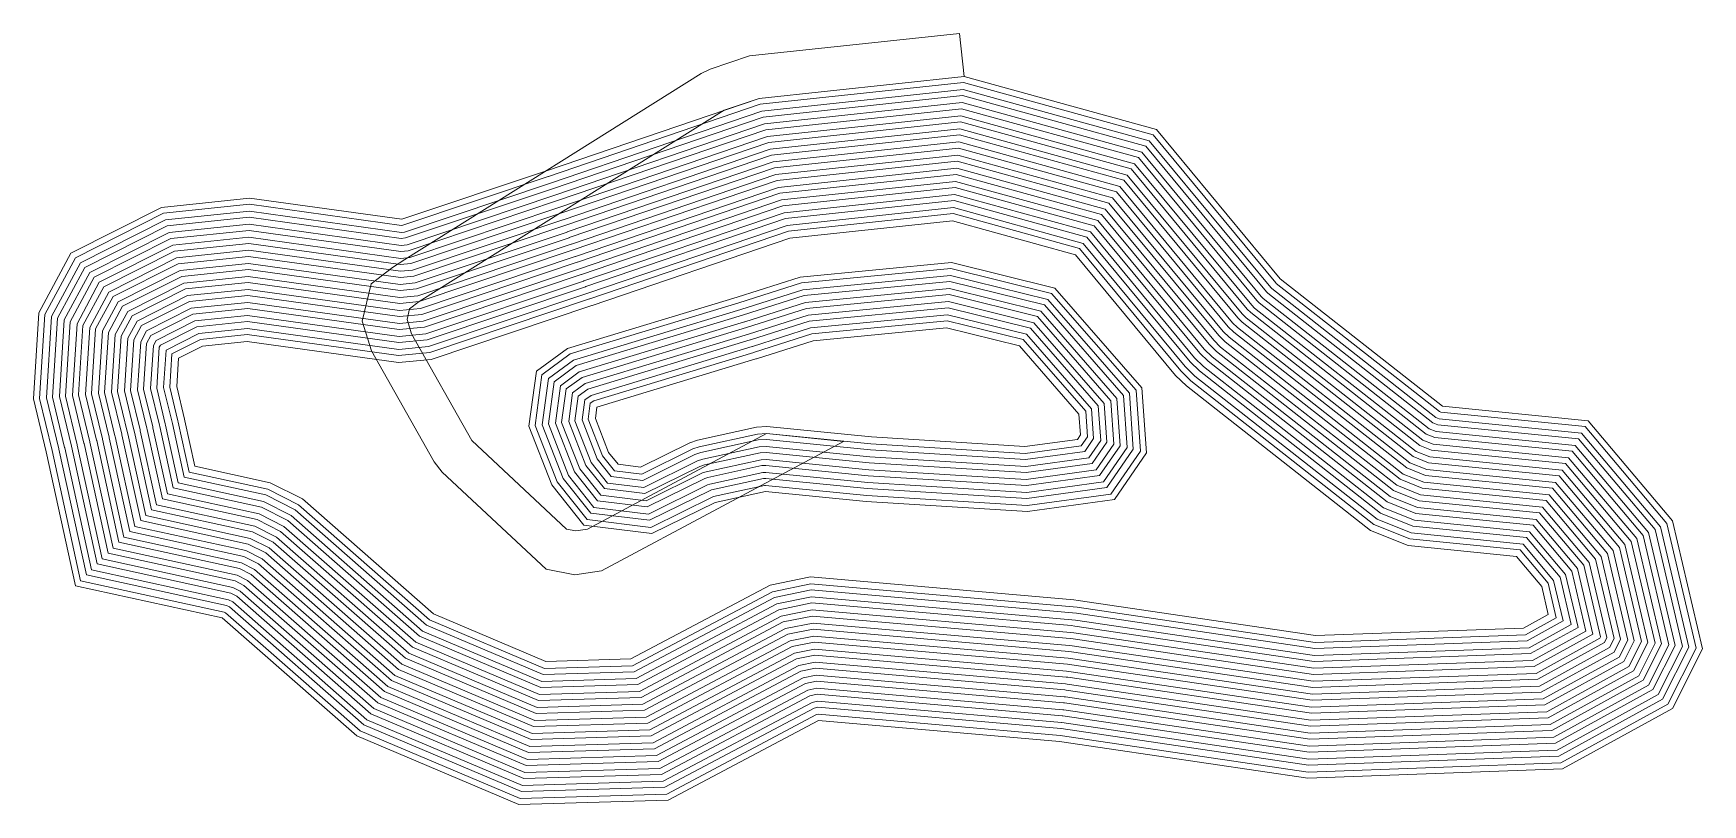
# Model space of a CAD drawing. Extents: x -900 to 1028, y -543 to 348.
import ezdxf

# ---------------------------------------------------------------- set-up
doc = ezdxf.new("R2010")
doc.units = 0
doc.header["$MEASUREMENT"] = 0
doc.layers.add('Haul Road', color=7, linetype='CONTINUOUS', lineweight=0)
doc.layers.add('Pit Shell', color=7, linetype='CONTINUOUS', lineweight=0)

msp = doc.modelspace()

# ---------------------------------------------------------------- linework, layer by layer
at = {"layer": 'Haul Road', "color": 53, "lineweight": 0, "true_color": 0xc3eb6b, "transparency": 33554687}
msp.add_polyline3d([(-128.7, 301.3, 0), (-470.9, 86.6, -84), (-485, 77.5, -84), (-509.8, 58.3, -84), (-520.1, 15.5, -84), (-509.5, -19.1, -84), (-437.1, -147.1, -132), (-427.7, -159, -132), (-307.7, -271.2, -132), (-274.7, -277.6, -132), (-243.9, -273, -132), (35.8, -123.5, -210.3), (-53.1, -114.4, -192), (-259.8, -224.8, -132), (-273.6, -226.9, -132), (-284.1, -224.8, -132), (-393.6, -122.5, -132), (-463.3, 0.7, -84), (-468.3, 17.1, -84), (-465.3, 29.5, -84), (-454.4, 37.9, -84), (-102.1, 258.9, 0), (-61.9, 272.6, 0), (175, 298, 0), (169.7, 347.7, 0), (-72.8, 321.7, 0), (-118.2, 306.3, 0)], close=True, dxfattribs=at)
at = {"layer": 'Pit Shell', "color": 7, "lineweight": 0, "true_color": 0xffffff, "transparency": 33554687}
msp.add_lwpolyline([(-885, -135.7), (-899.8, -74.4), (-893.4, 25.1), (-856.4, 93.8), (-751.7, 146.7), (-650.1, 157.3), (-474.5, 133), (-307.4, 189), (-61.9, 272.6), (175, 298), (397.2, 236.6), (540, 64.2), (727.2, -82.8), (895.4, -99.8), (992.7, -215.1), (1027.7, -363.2), (992.7, -431.9), (865.8, -501.8), (571.7, -512.3), (285, -470), (6.8, -445.7), (-166.7, -537.7), (-339.1, -543), (-526.4, -463.7), (-681.9, -327.2), (-851.1, -290.2)], close=True, dxfattribs=at)
for points, elevation in [([(-878.2, -134.2), (-878.2, -134.1), (-892.8, -73.8), (-886.6, 23.1), (-851.3, 88.6), (-749.7, 140), (-650.2, 150.3), (-474.7, 126), (-473.1, 126.1), (-305.2, 182.5), (-305.1, 182.5), (-60.4, 265.8), (174.4, 291), (393.2, 230.5), (534.9, 59.5), (535.4, 59), (723.7, -88.9), (725.5, -89.6), (891.9, -106.4), (986.4, -218.3), (1020.3, -362.3), (987.5, -426.9), (863.9, -494.9), (572.1, -505.4), (285.9, -463.1), (285.7, -463.1), (6.4, -438.7), (4.5, -439.1), (-168.5, -530.8), (-337.8, -536), (-522.6, -457.7), (-678, -321.4), (-679.5, -320.6), (-845.3, -284.4)], -12), ([(-870.4, -132.5), (-870.4, -132.3), (-884.7, -73.1), (-878.7, 20.9), (-845.5, 82.6), (-747.4, 132.2), (-650.4, 142.3), (-474.9, 117.9), (-471.4, 118.3), (-302.6, 174.9), (-302.6, 174.9), (-58.7, 257.9), (173.8, 282.8), (388.7, 223.5), (529, 54.1), (530.1, 53), (719.7, -95.9), (723.6, -97.5), (887.9, -114), (979, -222), (1011.9, -361.3), (981.5, -421.1), (861.7, -487), (572.5, -497.4), (287, -455.2), (286.6, -455.2), (6, -430.6), (1.7, -431.5), (-170.6, -522.9), (-336.3, -528), (-518.3, -450.9), (-673.4, -314.7), (-676.8, -313), (-838.6, -277.6)], -12), ([(-863.6, -130.9), (-863.7, -130.7), (-877.8, -72.5), (-871.9, 18.9), (-840.4, 77.4), (-745.4, 125.4), (-650.5, 135.3), (-475, 111), (-470, 111.4), (-300.4, 168.3), (-300.4, 168.3), (-57.2, 251.1), (173.2, 275.8), (384.7, 217.4), (523.9, 49.4), (525.6, 47.7), (716.2, -102), (721.9, -104.3), (884.4, -120.6), (972.7, -225.2), (1004.6, -360.4), (976.3, -416), (859.8, -480.1), (572.9, -490.4), (287.9, -448.3), (287.3, -448.3), (5.6, -423.6), (-0.6, -424.9), (-172.4, -516), (-335, -521), (-514.6, -444.9), (-669.5, -308.9), (-674.5, -306.4), (-832.8, -271.8)], -24), ([(-855.8, -129.2), (-855.9, -128.9), (-869.7, -71.8), (-864.1, 16.7), (-834.6, 71.4), (-743.1, 117.6), (-650.6, 127.2), (-475.2, 102.9), (-468.3, 103.6), (-297.8, 160.7), (-297.8, 160.8), (-55.5, 243.3), (172.5, 267.7), (380.2, 210.4), (518, 43.9), (520.3, 41.7), (712.1, -108.9), (720, -112.1), (880.4, -128.3), (965.3, -228.9), (996.1, -359.4), (970.3, -410.2), (857.6, -472.2), (573.4, -482.4), (289, -440.4), (288.1, -440.3), (5.1, -415.6), (-3.4, -417.3), (-174.5, -508.1), (-333.5, -513), (-510.3, -438.1), (-665, -302.3), (-671.8, -298.8), (-826.1, -265.1)], -24), ([(-849.1, -127.7), (-849.2, -127.3), (-862.7, -71.2), (-857.2, 14.7), (-829.5, 66.2), (-741.1, 110.8), (-650.8, 120.2), (-475.3, 95.9), (-466.9, 96.7), (-295.6, 154.2), (-295.6, 154.2), (-54, 236.5), (172, 260.7), (376.2, 204.3), (512.9, 39.2), (515.7, 36.5), (708.6, -115), (718.3, -118.9), (876.9, -134.9), (959, -232.1), (988.8, -358.5), (965.1, -405.2), (855.7, -465.3), (573.8, -475.5), (289.9, -433.5), (288.8, -433.4), (4.7, -408.6), (-5.7, -410.7), (-176.4, -501.2), (-332.2, -506), (-506.5, -432.1), (-661.1, -296.5), (-669.4, -292.3), (-820.2, -259.3)], -36), ([(-841.3, -125.9), (-841.4, -125.5), (-854.7, -70.5), (-849.4, 12.4), (-823.7, 60.2), (-738.8, 103), (-650.9, 112.2), (-475.5, 87.9), (-465.2, 88.9), (-293.1, 146.6), (-293, 146.6), (-52.2, 228.6), (171.3, 252.6), (371.7, 197.2), (507, 33.8), (510.4, 30.5), (704.6, -122), (716.4, -126.8), (872.9, -142.5), (951.6, -235.8), (980.3, -357.5), (959.1, -399.4), (853.6, -457.4), (574.2, -467.4), (290.9, -425.6), (289.6, -425.5), (4.3, -400.5), (-8.4, -403.1), (-178.5, -493.3), (-330.7, -497.9), (-502.2, -425.3), (-656.6, -289.8), (-666.7, -284.7), (-813.5, -252.6)], -36), ([(-834.5, -124.4), (-834.6, -123.9), (-847.7, -69.9), (-842.5, 10.5), (-818.6, 55), (-736.9, 96.3), (-651, 105.2), (-475.7, 80.9), (-463.8, 82), (-290.9, 140), (-290.8, 140.1), (-50.7, 221.8), (170.7, 245.5), (367.7, 191.1), (501.9, 29.1), (505.9, 25.2), (701.1, -128.1), (714.7, -133.6), (869.4, -149.1), (945.3, -239), (973, -356.6), (953.9, -394.3), (851.7, -450.5), (574.6, -460.5), (291.8, -418.7), (290.3, -418.6), (3.9, -393.5), (-10.8, -396.5), (-180.3, -486.4), (-329.4, -491), (-498.5, -419.3), (-652.7, -284), (-664.4, -278.1), (-807.7, -246.7)], -48), ([(-826.7, -122.6), (-826.9, -122), (-839.6, -69.2), (-834.7, 8.2), (-812.7, 49), (-734.6, 88.5), (-651.1, 97.2), (-475.9, 72.9), (-462.1, 74.2), (-288.3, 132.4), (-288.2, 132.5), (-49, 213.9), (170.1, 237.4), (363.2, 184.1), (496, 23.7), (500.6, 19.2), (697, -135.1), (712.8, -141.4), (865.4, -156.8), (937.9, -242.7), (964.5, -355.6), (947.8, -388.5), (849.5, -442.6), (575, -452.5), (292.9, -410.8), (291.1, -410.6), (3.4, -385.4), (-13.5, -388.9), (-182.4, -478.5), (-327.9, -482.9), (-494.2, -412.4), (-648.2, -277.3), (-661.7, -270.5), (-801, -240)], -48), ([(-820, -121.1), (-820.1, -120.4), (-832.6, -68.6), (-827.9, 6.3), (-807.7, 43.8), (-732.6, 81.7), (-651.3, 90.2), (-476, 65.9), (-460.6, 67.3), (-286.1, 125.9), (-286, 125.9), (-47.5, 207.1), (169.5, 230.4), (359.2, 178), (490.9, 19), (496, 14), (693.5, -141.1), (711.1, -148.2), (861.9, -163.4), (931.5, -245.9), (957.2, -354.7), (942.6, -383.4), (847.6, -435.7), (575.4, -445.5), (293.8, -403.9), (291.8, -403.7), (3, -378.5), (-15.9, -382.3), (-184.2, -471.6), (-326.6, -476), (-490.5, -406.5), (-644.3, -271.5), (-659.4, -263.9), (-795.2, -234.2)], -60), ([(-812.1, -119.4), (-812.3, -118.6), (-824.6, -67.9), (-820, 4), (-801.8, 37.8), (-730.3, 73.9), (-651.4, 82.1), (-476.2, 57.8), (-459, 59.5), (-283.6, 118.3), (-283.4, 118.4), (-45.7, 199.3), (168.8, 222.3), (354.7, 170.9), (485, 13.5), (490.7, 8), (689.5, -148.1), (709.2, -156), (857.9, -171), (924.2, -249.6), (948.7, -353.7), (936.6, -377.6), (845.4, -427.8), (575.9, -437.5), (294.8, -396), (292.6, -395.8), (2.6, -370.4), (-18.6, -374.7), (-186.3, -463.7), (-325, -467.9), (-486.2, -399.6), (-639.7, -264.9), (-656.7, -256.3), (-788.4, -227.5)], -60), ([(-805.4, -117.9), (-805.6, -117), (-817.6, -67.2), (-813.2, 2.1), (-796.7, 32.6), (-728.3, 67.1), (-651.5, 75.1), (-476.4, 50.9), (-457.5, 52.6), (-281.3, 111.7), (-281.2, 111.8), (-44.2, 192.5), (168.3, 215.2), (350.7, 164.8), (479.9, 8.8), (486.2, 2.7), (686, -154.2), (707.5, -162.8), (854.4, -177.6), (917.8, -252.8), (941.4, -352.9), (931.4, -372.6), (843.5, -420.9), (576.2, -430.5), (295.7, -389.1), (293.3, -388.9), (2.2, -363.4), (-21, -368.1), (-188.1, -456.8), (-323.7, -460.9), (-482.4, -393.7), (-635.8, -259.1), (-654.3, -249.7), (-782.6, -221.7)], -72), ([(-797.6, -116.1), (-797.8, -115.2), (-809.5, -66.5), (-805.3, -0.2), (-790.9, 26.6), (-726, 59.3), (-651.7, 67.1), (-476.5, 42.8), (-455.9, 44.7), (-278.8, 104.1), (-278.6, 104.2), (-42.5, 184.6), (167.6, 207.1), (346.2, 157.8), (474, 3.4), (480.9, -3.3), (681.9, -161.2), (705.6, -170.7), (850.4, -185.3), (910.5, -256.5), (933, -351.8), (925.4, -366.8), (841.3, -413), (576.7, -422.5), (296.8, -381.2), (294.2, -380.9), (1.7, -355.3), (-23.7, -360.5), (-190.2, -448.8), (-322.2, -452.9), (-478.1, -386.8), (-631.3, -252.4), (-651.6, -242.1), (-775.9, -214.9)], -72), ([(-790.8, -114.6), (-791, -113.6), (-802.5, -65.9), (-798.5, -2.1), (-785.8, 21.4), (-724, 52.6), (-651.8, 60.1), (-476.7, 35.8), (-454.4, 37.9), (-276.6, 97.6), (-276.4, 97.7), (-41, 177.8), (167, 200.1), (342.2, 151.7), (468.9, -1.3), (476.3, -8.5), (678.4, -167.2), (703.9, -177.5), (846.9, -191.9), (904.1, -259.7), (925.6, -351), (920.2, -361.7), (839.4, -406.1), (577.1, -415.6), (297.7, -374.3), (294.9, -374), (1.3, -348.3), (-26.1, -353.9), (-192.1, -442), (-320.9, -445.9), (-474.4, -380.9), (-627.4, -246.6), (-649.3, -235.6), (-770.1, -209.1)], -84), ([(-783, -112.8), (-783.3, -111.8), (-794.5, -65.2), (-790.6, -4.4), (-780, 15.4), (-721.7, 44.8), (-651.9, 52.1), (-476.9, 27.8), (-452.8, 30), (-274, 90), (-273.8, 90.1), (-39.3, 169.9), (166.4, 192), (337.7, 144.7), (463.1, -6.7), (471.1, -14.5), (674.4, -174.2), (702, -185.3), (842.9, -199.5), (896.8, -263.4), (917.2, -349.9), (914.2, -355.9), (837.2, -398.2), (577.5, -407.6), (298.8, -366.4), (295.7, -366.1), (0.8, -340.3), (-28.8, -346.3), (-194.2, -434), (-319.4, -437.9), (-470.1, -374), (-622.9, -239.9), (-646.6, -228), (-763.4, -202.4)], -84), ([(-776.3, -111.3), (-776.5, -110.2), (-787.5, -64.6), (-783.8, -6.3), (-774.9, 10.2), (-719.7, 38), (-652, 45.1), (-477, 20.8), (-451.3, 23.2), (-271.8, 83.4), (-271.6, 83.5), (-37.8, 163.1), (165.8, 184.9), (333.7, 138.6), (458, -11.4), (466.5, -19.8), (670.9, -180.3), (700.3, -192.1), (839.4, -206.1), (890.4, -266.6), (909.9, -349.1), (908.9, -350.9), (835.3, -391.4), (577.9, -400.6), (299.7, -359.5), (296.4, -359.2), (0.5, -333.3), (-31.2, -339.7), (-196, -427.1), (-318.1, -430.9), (-466.3, -368.1), (-619, -234.1), (-644.2, -221.4), (-757.6, -196.6)], -96), ([(-768.4, -109.6), (-768.7, -108.3), (-779.4, -63.9), (-775.9, -8.6), (-769.1, 4.2), (-717.5, 30.2), (-652.2, 37), (-477.2, 12.8), (-449.7, 15.3), (-269.3, 75.9), (-269, 75.9), (-36, 155.3), (165.1, 176.8), (329.2, 131.5), (452.1, -16.9), (461.2, -25.8), (666.8, -187.3), (698.4, -200), (835.4, -213.7), (883.1, -270.3), (900.9, -346.1), (833.1, -383.4), (578.3, -392.6), (300.7, -351.6), (297.2, -351.2), (0, -325.2), (-33.9, -332.1), (-198.1, -419.2), (-316.6, -422.8), (-462, -361.2), (-614.5, -227.4), (-641.5, -213.8), (-750.8, -189.9)], -96), ([(-761.7, -108), (-762, -106.7), (-772.5, -63.3), (-769.1, -10.5), (-764, -1.1), (-715.5, 23.5), (-652.3, 30), (-477.4, 5.8), (-448.2, 8.5), (-267.1, 69.3), (-266.8, 69.4), (-34.5, 148.5), (164.6, 169.8), (325.2, 125.4), (447, -21.6), (456.6, -31), (663.3, -193.3), (696.7, -206.8), (831.9, -220.4), (876.7, -273.5), (893, -342.6), (831.2, -376.6), (578.7, -385.6), (301.6, -344.7), (297.9, -344.3), (-0.4, -318.2), (-36.2, -325.5), (-199.9, -412.3), (-315.3, -415.9), (-458.3, -355.3), (-610.6, -221.7), (-639.2, -207.2), (-745, -184)], -108), ([(-753.9, -106.3), (-754.2, -104.9), (-764.4, -62.6), (-761.2, -12.8), (-758.1, -7.1), (-713.2, 15.7), (-652.4, 22), (-477.5, -2.3), (-446.5, 0.6), (-264.5, 61.7), (-264.2, 61.8), (-32.8, 140.6), (163.9, 161.7), (320.7, 118.4), (441.1, -27), (451.4, -37), (659.3, -200.3), (694.8, -214.6), (827.8, -228), (869.3, -277.2), (883.8, -338.5), (829, -368.6), (579.2, -377.6), (302.7, -336.8), (298.7, -336.3), (-0.9, -310.1), (-39, -317.9), (-202, -404.4), (-313.8, -407.8), (-454, -348.4), (-606.1, -215), (-636.5, -199.6), (-738.3, -177.3)], -108), ([(-747.1, -104.8), (-747.5, -103.3), (-757.4, -62), (-754.4, -14.7), (-753.1, -12.3), (-711.2, 8.9), (-652.5, 15), (-477.7, -9.2), (-445.1, -6.2), (-262.3, 55.1), (-262, 55.2), (-31.3, 133.8), (163.3, 154.6), (316.7, 112.3), (436, -31.7), (446.8, -42.2), (655.8, -206.4), (693.1, -221.4), (824.4, -234.6), (863, -280.4), (875.9, -335), (827.2, -361.8), (579.6, -370.7), (303.6, -329.9), (299.4, -329.5), (-1.2, -303.2), (-41.3, -311.3), (-203.9, -397.5), (-312.5, -400.8), (-450.3, -342.5), (-602.1, -209.2), (-634.2, -193), (-732.5, -171.5)], -120), ([(-739.3, -103), (-739.7, -101.5), (-749.4, -61.3), (-746.6, -18), (-708.9, 1.1), (-652.7, 6.9), (-477.9, -17.3), (-443.4, -14.1), (-259.7, 47.6), (-259.4, 47.7), (-29.5, 125.9), (162.7, 146.5), (312.2, 105.2), (430.1, -37.2), (441.5, -48.3), (651.7, -213.4), (691.1, -229.2), (820.3, -242.2), (855.6, -284.1), (866.7, -330.9), (825, -353.8), (580, -362.7), (304.6, -322), (300.2, -321.5), (-1.7, -295.1), (-44.1, -303.7), (-206, -389.6), (-311, -392.8), (-446, -335.6), (-597.6, -202.5), (-631.5, -185.4), (-725.8, -164.8)], -120), ([(-732.6, -101.5), (-732.9, -99.9), (-742.4, -60.7), (-739.9, -22.3), (-706.9, -5.7), (-652.8, 0), (-478, -24.2), (-442, -20.9), (-257.5, 41), (-257.2, 41.1), (-28, 119.1), (162.1, 139.5), (308.2, 99.1), (425, -41.9), (436.9, -53.5), (648.2, -219.4), (689.5, -236), (816.8, -248.9), (849.3, -287.3), (858.7, -327.4), (823.1, -347), (580.4, -355.7), (305.6, -315.1), (301, -314.6), (-2.1, -288.1), (-46.4, -297.1), (-207.8, -382.7), (-309.7, -385.8), (-442.2, -329.7), (-593.7, -196.7), (-629.1, -178.8), (-720, -159)], -132), ([(-724.8, -99.7), (-725.1, -98), (-734.3, -60), (-732.2, -27.4), (-704.6, -13.5), (-652.9, -8.1), (-478.2, -32.3), (-440.3, -28.8), (-255, 33.4), (-254.6, 33.5), (-26.3, 111.3), (161.4, 131.4), (303.7, 92.1), (419.1, -47.3), (431.7, -59.5), (644.2, -226.4), (687.5, -243.9), (812.8, -256.5), (841.9, -291), (849.5, -323.3), (820.9, -339.1), (580.8, -347.7), (306.6, -307.2), (301.8, -306.6), (-2.6, -280), (-49.1, -289.5), (-209.9, -374.8), (-308.2, -377.8), (-437.9, -322.8), (-589.2, -190), (-626.4, -171.2), (-713.2, -152.2)], -132), ([(-87.3, 43), (-14.3, 66.3), (160.2, 83.2), (279.7, 53.6), (380.2, -61.7), (385.5, -136.8), (348.5, -190.7), (248, -204.5), (61.8, -192.9), (-54.5, -181.2), (-112.7, -193.9), (-185.7, -229.9), (-264, -220.4), (-301, -173.8), (-327.5, -106.1), (-319, -42.6), (-283, -16.2)], -132), ([(-85.3, 36.4), (-85.3, 36.4), (-12.9, 59.5), (159.7, 76.2), (276, 47.4), (373.5, -64.5), (378.5, -134.9), (344.5, -184.3), (247.8, -197.5), (62.4, -186), (-54.4, -174.3), (-55.5, -174.3), (-114.6, -187.2), (-115.4, -187.5), (-186.9, -222.8), (-260.3, -213.8), (-295, -170.3), (-320.4, -105.3), (-312.5, -46.5), (-279.9, -22.5)], -144), ([(-83, 28.8), (-82.9, 28.8), (-11.3, 51.6), (159.1, 68.1), (271.6, 40.3), (365.7, -67.7), (370.3, -132.6), (339.9, -176.8), (247.5, -189.5), (63, -178), (-54.2, -166.2), (-56.6, -166.4), (-116.8, -179.5), (-118.5, -180.1), (-188.3, -214.5), (-256.1, -206.3), (-287.9, -166.3), (-312.2, -104.3), (-305.1, -50.9), (-276.3, -29.7)], -144), ([(-80.9, 22.2), (-80.8, 22.2), (-9.9, 44.8), (158.6, 61.1), (267.8, 34.1), (359, -70.5), (363.2, -130.7), (336, -170.4), (247.2, -182.5), (63.6, -171.1), (-54.1, -159.3), (-57.5, -159.5), (-118.7, -172.8), (-121.2, -173.7), (-189.5, -207.4), (-252.5, -199.7), (-281.9, -162.8), (-305.1, -103.4), (-298.6, -54.7), (-273.1, -36)], -156), ([(-78.6, 14.5), (-78.4, 14.6), (-8.3, 36.9), (158, 53), (263.4, 26.9), (351.2, -73.8), (355, -128.5), (331.4, -163), (246.9, -174.5), (64.2, -163.1), (-53.9, -151.3), (-58.6, -151.5), (-120.9, -165.1), (-124.3, -166.3), (-190.9, -199.2), (-248.3, -192.2), (-274.9, -158.8), (-296.9, -102.4), (-291.1, -59.2), (-269.5, -43.3)], -156), ([(-76.5, 7.9), (-76.3, 8), (-6.9, 30.1), (157.5, 46), (259.6, 20.7), (344.4, -76.6), (347.9, -126.6), (327.4, -156.5), (246.6, -167.6), (64.8, -156.2), (-53.8, -144.3), (-59.6, -144.7), (-122.8, -158.5), (-127, -159.9), (-192.2, -192), (-244.6, -185.7), (-268.8, -155.3), (-289.8, -101.6), (-284.6, -63), (-266.3, -49.6)], -168), ([(-74.2, 0.2), (-73.9, 0.3), (-5.3, 22.2), (156.9, 37.9), (255.3, 13.6), (336.6, -79.8), (339.8, -124.3), (322.8, -149.1), (246.4, -159.5), (65.4, -148.2), (-53.6, -136.3), (-60.6, -136.7), (-124.9, -150.7), (-130.1, -152.5), (-193.6, -183.8), (-240.4, -178.1), (-261.8, -151.2), (-281.6, -100.6), (-277.1, -67.4), (-262.7, -56.8)], -168), ([(-72.2, -6.4), (-71.8, -6.3), (-3.9, 15.4), (156.4, 30.9), (251.5, 7.4), (329.9, -82.6), (332.7, -122.4), (318.8, -142.6), (246.1, -152.6), (66, -141.3), (-53.5, -129.4), (-61.6, -129.8), (-126.8, -144.1), (-132.8, -146.1), (-194.8, -176.7), (-236.7, -171.6), (-255.7, -147.7), (-274.5, -99.7), (-270.7, -71.3), (-259.6, -63.1)], -180), ([(-69.8, -14), (-69.4, -13.9), (-2.3, 7.5), (155.8, 22.8), (247.1, 0.2), (322.1, -85.8), (324.5, -120.2), (314.2, -135.2), (245.8, -144.5), (66.7, -133.3), (-53.3, -121.3), (-62.7, -121.9), (-129, -136.4), (-135.9, -138.7), (-196.2, -168.5), (-232.5, -164), (-248.7, -143.7), (-266.2, -98.7), (-263.2, -75.7), (-255.9, -70.4)], -180), ([(-67.8, -20.7), (-67.3, -20.5), (-0.9, 0.7), (155.3, 15.8), (243.3, -6), (315.3, -88.6), (317.4, -118.3), (310.2, -128.7), (245.5, -137.6), (67.2, -126.4), (-53.1, -114.4), (-63.6, -115), (-130.9, -129.7), (-138.5, -132.3), (-197.4, -161.3), (-228.8, -157.5), (-242.6, -140.2), (-259.1, -97.9), (-256.7, -79.5), (-252.8, -76.7)], -192), ([(-65.4, -28.3), (-64.9, -28.1), (0.8, -7.2), (154.7, 7.7), (238.9, -13.2), (307.5, -91.9), (309.2, -116), (305.7, -121.3), (245.2, -129.5), (67.9, -118.4), (-53, -106.4), (-64.7, -107), (-133.1, -122), (-141.6, -125), (-198.8, -153.1), (-224.6, -150), (-235.6, -136.2), (-250.9, -96.9), (-249.2, -84), (-249.2, -83.9)], -192)]:
    msp.add_lwpolyline(points, close=True, dxfattribs=dict(at, elevation=elevation))

doc.saveas('drawing.dxf')
